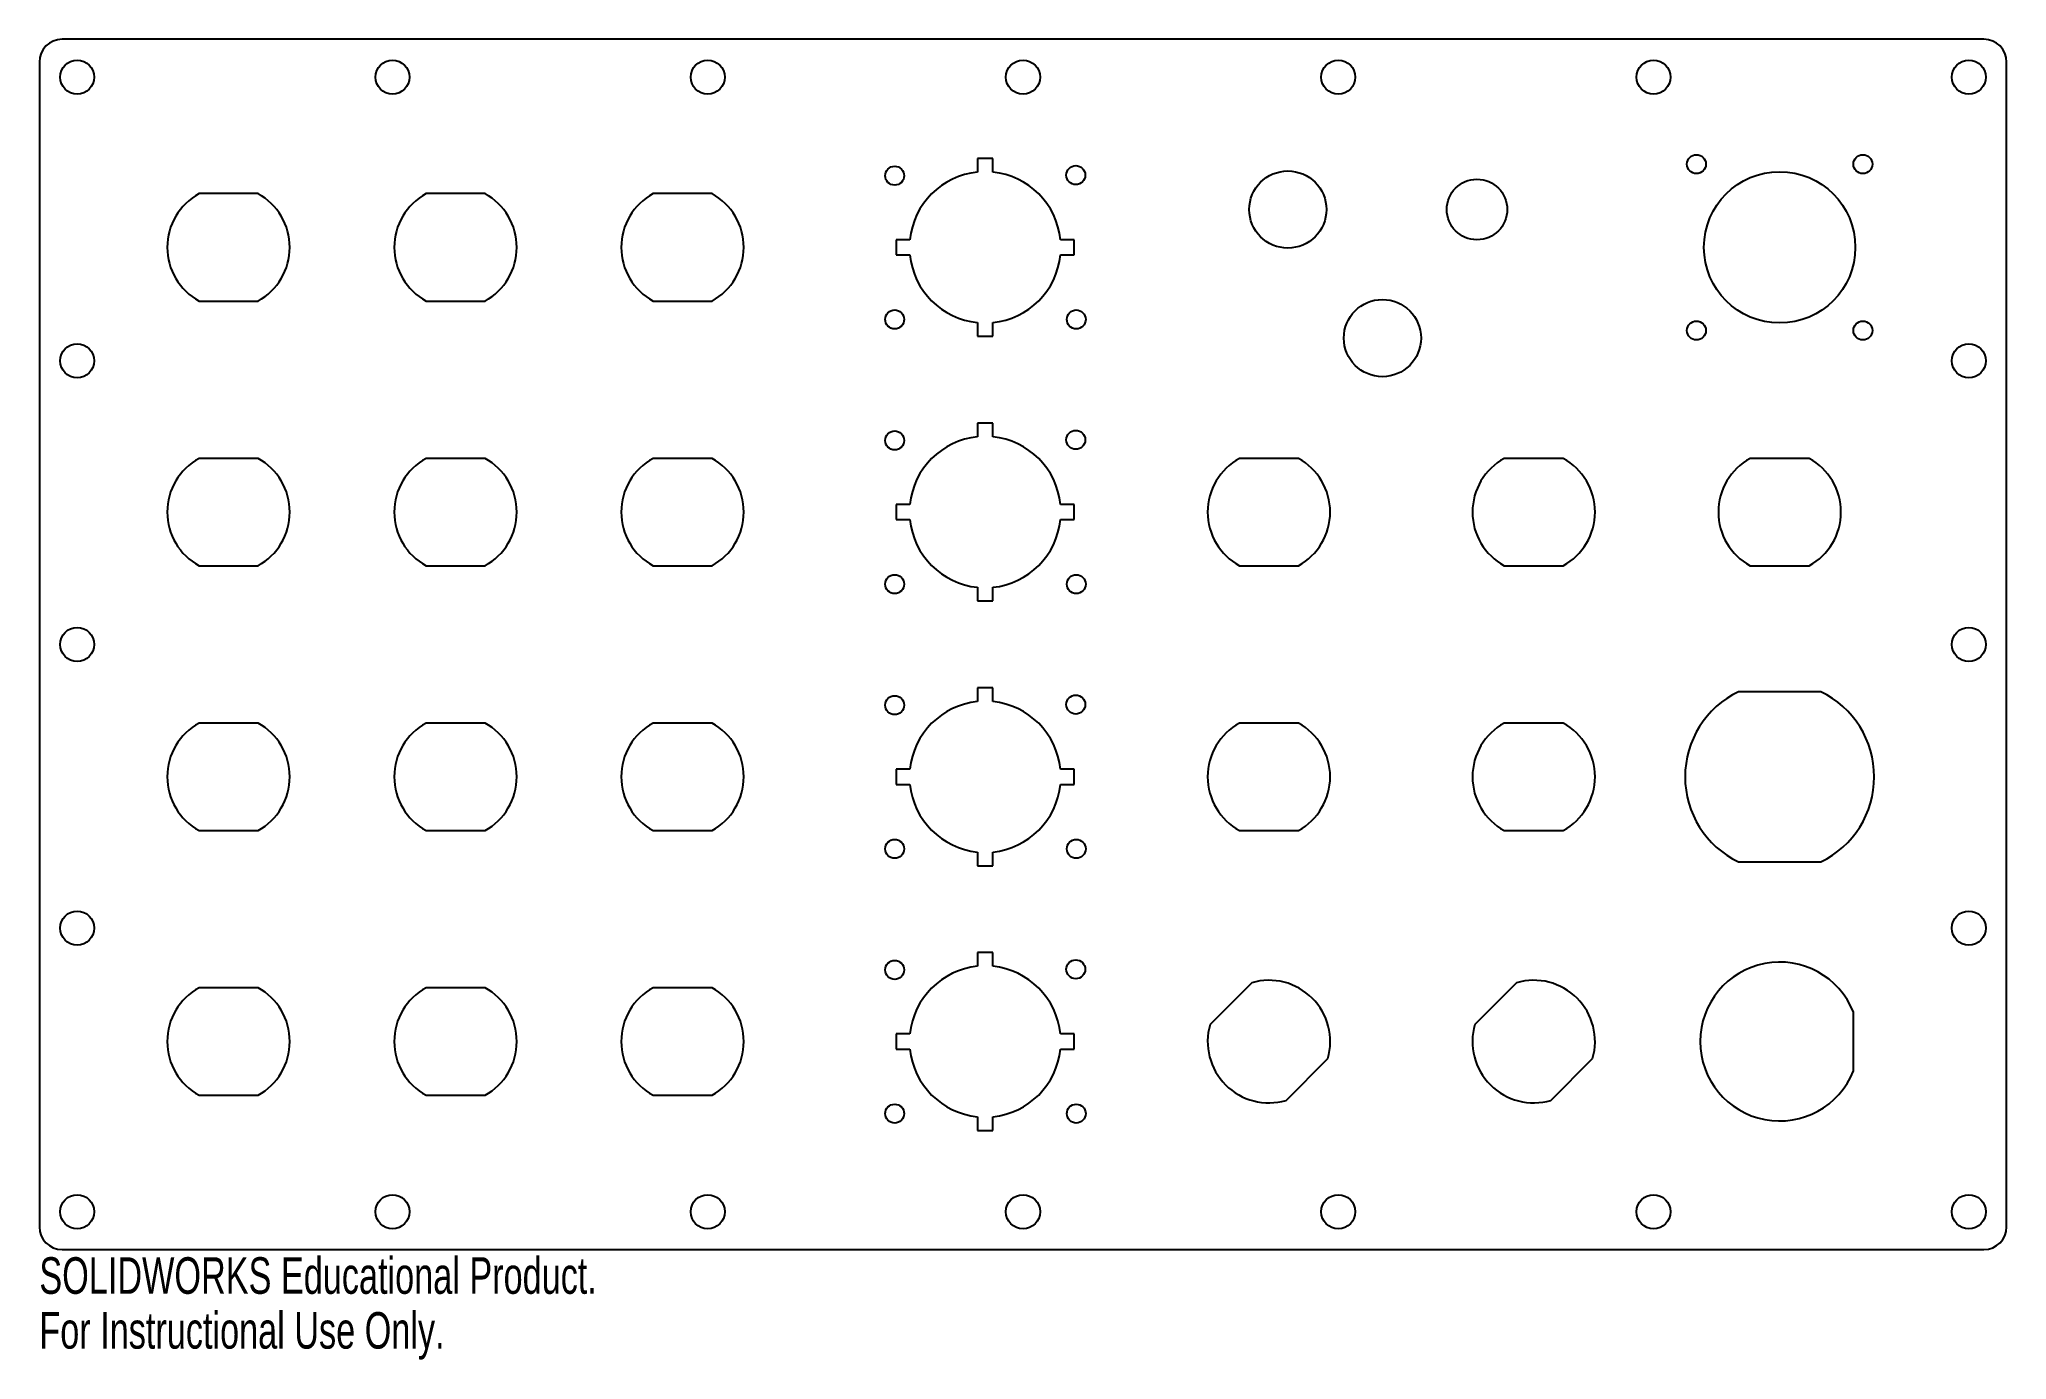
# Model space of a CAD drawing. Header units: millimetres. Extents: x -130 to 130, y -95 to 80.
import ezdxf

# ---------------------------------------------------------------- set-up
doc = ezdxf.new("R2010")
doc.units = ezdxf.units.MM
doc.styles.add('SLDTEXTSTYLE0', font='TXT', dxfattribs={"width": 0.7})

msp = doc.modelspace()

# ---------------------------------------------------------------- linework, layer by layer
at = {"color": 7, "linetype": 'Continuous', "lineweight": 25}
for p, q in [((127, 80), (-127, 80)), ((-130, 77), (-130, -77)), ((130, -77), (130, 77)), ((-6, 64.25), (-6, 62.45)), ((-4, 64.25), (-6, 64.25)), ((-4, 62.45), (-4, 64.25)), ((-101.1, 59.6), (-108.9, 59.6)), ((-71.1, 59.6), (-78.9, 59.6)), ((-41.1, 59.6), (-48.9, 59.6)), ((-16.75, 53.5), (-16.75, 51.5)), ((-14.95, 53.5), (-16.75, 53.5)), ((6.75, 53.5), (4.95, 53.5)), ((6.75, 51.5), (6.75, 53.5)), ((-16.75, 51.5), (-14.95, 51.5)), ((4.95, 51.5), (6.75, 51.5)), ((-108.9, 45.4), (-101.1, 45.4)), ((-78.9, 45.4), (-71.1, 45.4)), ((-48.9, 45.4), (-41.1, 45.4)), ((-6, 42.55), (-6, 40.75)), ((-4, 40.75), (-4, 42.55)), ((-6, 40.75), (-4, 40.75)), ((-6, 29.25), (-6, 27.45)), ((-4, 29.25), (-6, 29.25)), ((-4, 27.45), (-4, 29.25)), ((-101.1, 24.6), (-108.9, 24.6)), ((-71.1, 24.6), (-78.9, 24.6)), ((-41.1, 24.6), (-48.9, 24.6)), ((36.4, 24.6), (28.6, 24.6)), ((71.4, 24.6), (63.6, 24.6)), ((103.9, 24.6), (96.1, 24.6)), ((-16.75, 18.5), (-16.75, 16.5)), ((-14.95, 18.5), (-16.75, 18.5)), ((6.75, 18.5), (4.95, 18.5)), ((6.75, 16.5), (6.75, 18.5)), ((-16.75, 16.5), (-14.95, 16.5)), ((4.95, 16.5), (6.75, 16.5)), ((-108.9, 10.4), (-101.1, 10.4)), ((-78.9, 10.4), (-71.1, 10.4)), ((-48.9, 10.4), (-41.1, 10.4)), ((28.6, 10.4), (36.4, 10.4)), ((63.6, 10.4), (71.4, 10.4)), ((96.1, 10.4), (103.9, 10.4)), ((-6, 7.55), (-6, 5.75)), ((-6, 5.75), (-4, 5.75)), ((-4, 5.75), (-4, 7.55)), ((-6, -5.75), (-6, -7.55)), ((-4, -5.75), (-6, -5.75)), ((-4, -7.55), (-4, -5.75)), ((105.45, -6.25), (94.55, -6.25)), ((-101.1, -10.4), (-108.9, -10.4)), ((-71.1, -10.4), (-78.9, -10.4)), ((-41.1, -10.4), (-48.9, -10.4)), ((36.4, -10.4), (28.6, -10.4)), ((71.4, -10.4), (63.6, -10.4)), ((-16.75, -16.5), (-16.75, -18.5)), ((-14.95, -16.5), (-16.75, -16.5)), ((6.75, -16.5), (4.95, -16.5)), ((6.75, -18.5), (6.75, -16.5)), ((-16.75, -18.5), (-14.95, -18.5)), ((4.95, -18.5), (6.75, -18.5)), ((-108.9, -24.6), (-101.1, -24.6)), ((-78.9, -24.6), (-71.1, -24.6)), ((-48.9, -24.6), (-41.1, -24.6)), ((28.6, -24.6), (36.4, -24.6)), ((63.6, -24.6), (71.4, -24.6)), ((-6, -27.45), (-6, -29.25)), ((-4, -29.25), (-4, -27.45)), ((-6, -29.25), (-4, -29.25)), ((94.55, -28.75), (105.45, -28.75)), ((-6, -40.75), (-6, -42.55)), ((-4, -40.75), (-6, -40.75)), ((-4, -42.55), (-4, -40.75)), ((-101.1, -45.4), (-108.9, -45.4)), ((-71.1, -45.4), (-78.9, -45.4)), ((-41.1, -45.4), (-48.9, -45.4)), ((30.24, -44.72), (24.72, -50.24)), ((65.24, -44.72), (59.72, -50.24)), ((109.75, -56.39), (109.75, -48.61)), ((-16.75, -51.5), (-16.75, -53.5)), ((-14.95, -51.5), (-16.75, -51.5)), ((6.75, -51.5), (4.95, -51.5)), ((6.75, -53.5), (6.75, -51.5)), ((-16.75, -53.5), (-14.95, -53.5)), ((4.95, -53.5), (6.75, -53.5)), ((34.76, -60.28), (40.28, -54.76)), ((69.76, -60.28), (75.28, -54.76)), ((-108.9, -59.6), (-101.1, -59.6)), ((-78.9, -59.6), (-71.1, -59.6)), ((-48.9, -59.6), (-41.1, -59.6)), ((-6, -62.45), (-6, -64.25)), ((-6, -64.25), (-4, -64.25)), ((-4, -64.25), (-4, -62.45)), ((-127, -80), (127, -80))]:
    msp.add_line(p, q, dxfattribs=at)
for centre, radius in [((-125, 75), 2.25), ((-83.33, 75), 2.25), ((-41.67, 75), 2.25), ((0, 75), 2.25), ((41.67, 75), 2.25), ((83.33, 75), 2.25), ((125, 75), 2.25), ((-16.96, 61.97), 1.25), ((6.97, 62.05), 1.25), ((35, 57.5), 5.1), ((89, 63.5), 1.25), ((100, 52.5), 10), ((111, 63.5), 1.25), ((60, 57.5), 4), ((-16.96, 42.97), 1.25), ((7.04, 42.97), 1.25), ((47.5, 40.5), 5.1), ((89, 41.5), 1.25), ((111, 41.5), 1.25), ((-125, 37.5), 2.25), ((125, 37.5), 2.25), ((-16.96, 26.97), 1.25), ((6.97, 27.05), 1.25), ((-16.96, 7.97), 1.25), ((7.04, 7.97), 1.25), ((-125, 0), 2.25), ((125, 0), 2.25), ((-16.96, -8.03), 1.25), ((6.97, -7.95), 1.25), ((-16.96, -27.03), 1.25), ((7.04, -27.03), 1.25), ((-125, -37.5), 2.25), ((125, -37.5), 2.25), ((-16.96, -43.03), 1.25), ((6.97, -42.95), 1.25), ((-16.96, -62.03), 1.25), ((7.04, -62.03), 1.25), ((-125, -75), 2.25), ((-83.33, -75), 2.25), ((-41.67, -75), 2.25), ((0, -75), 2.25), ((41.67, -75), 2.25), ((83.33, -75), 2.25), ((125, -75), 2.25)]:
    msp.add_circle(centre, radius, dxfattribs=at)
for centre, radius, start, end in [((-127, 77), 3, 90, 180), ((127, 77), 3, 0, 90), ((-5, 52.5), 10, 95.7392, 174.2608), ((-5, 52.5), 10, 5.7392, 84.2608), ((-105, 52.5), 8.1, 118.7719, 241.2281), ((-105, 52.5), 8.1, 298.7719, 61.2281), ((-75, 52.5), 8.1, 118.7719, 241.2281), ((-75, 52.5), 8.1, 298.7719, 61.2281), ((-45, 52.5), 8.1, 118.7719, 241.2281), ((-45, 52.5), 8.1, 298.7719, 61.2281), ((-5, 52.5), 10, 185.7392, 264.2608), ((-5, 52.5), 10, 275.7392, 354.2608), ((-5, 17.5), 10, 95.7392, 174.2608), ((-5, 17.5), 10, 5.7392, 84.2608), ((-105, 17.5), 8.1, 118.7719, 241.2281), ((-105, 17.5), 8.1, 298.7719, 61.2281), ((-75, 17.5), 8.1, 118.7719, 241.2281), ((-75, 17.5), 8.1, 298.7719, 61.2281), ((-45, 17.5), 8.1, 118.7719, 241.2281), ((-45, 17.5), 8.1, 298.7719, 61.2281), ((32.5, 17.5), 8.1, 118.7719, 241.2281), ((32.5, 17.5), 8.1, 298.7719, 61.2281), ((67.5, 17.5), 8.1, 118.7719, 241.2281), ((67.5, 17.5), 8.1, 298.7719, 61.2281), ((100, 17.5), 8.1, 118.7719, 241.2281), ((100, 17.5), 8.1, 298.7719, 61.2281), ((-5, 17.5), 10, 185.7392, 264.2608), ((-5, 17.5), 10, 275.7392, 354.2608), ((-5, -17.5), 10, 95.7392, 174.2608), ((-5, -17.5), 10, 5.7392, 84.2608), ((100, -17.5), 12.5, 115.8419, 244.1581), ((100, -17.5), 12.5, 295.8419, 64.1581), ((-105, -17.5), 8.1, 298.7719, 61.2281), ((-75, -17.5), 8.1, 298.7719, 61.2281), ((-45, -17.5), 8.1, 298.7719, 61.2281), ((32.5, -17.5), 8.1, 118.7719, 241.2281), ((32.5, -17.5), 8.1, 298.7719, 61.2281), ((67.5, -17.5), 8.1, 118.7719, 241.2281), ((67.5, -17.5), 8.1, 298.7719, 61.2281), ((-105, -17.5), 8.1, 118.7719, 241.2281), ((-75, -17.5), 8.1, 118.7719, 241.2281), ((-45, -17.5), 8.1, 118.7719, 241.2281), ((-5, -17.5), 10, 185.7392, 264.2608), ((-5, -17.5), 10, 275.7392, 354.2608), ((-5, -52.5), 10, 95.7392, 174.2608), ((-5, -52.5), 10, 5.7392, 84.2608), ((100, -52.5), 10.5, 21.7279, 338.2721), ((-105, -52.5), 8.1, 118.7719, 241.2281), ((-105, -52.5), 8.1, 298.7719, 61.2281), ((-75, -52.5), 8.1, 118.7719, 241.2281), ((-75, -52.5), 8.1, 298.7719, 61.2281), ((-45, -52.5), 8.1, 118.7719, 241.2281), ((-45, -52.5), 8.1, 298.7719, 61.2281), ((32.5, -52.5), 8.1, 343.7719, 106.2281), ((67.5, -52.5), 8.1, 343.7719, 106.2281), ((32.5, -52.5), 8.1, 163.7719, 286.2281), ((67.5, -52.5), 8.1, 163.7719, 286.2281), ((-5, -52.5), 10, 185.7392, 264.2608), ((-5, -52.5), 10, 275.7392, 354.2608), ((-127, -77), 3, 180, 270), ((127, -77), 3, 270, 0)]:
    msp.add_arc(centre, radius, start, end, dxfattribs=at)

# ---------------------------------------------------------------- texts
at = {"color": 7, "linetype": 'Continuous', "char_height": 4.8336, "attachment_point": 1, "style": 'SLDTEXTSTYLE0'}
for s, insert in [('SOLIDWORKS Educational Product.', (-130, -81.02)), ('For Instructional Use Only.', (-130, -88.27))]:
    msp.add_mtext(s, dxfattribs=dict(at, insert=insert))

doc.saveas('drawing.dxf')
